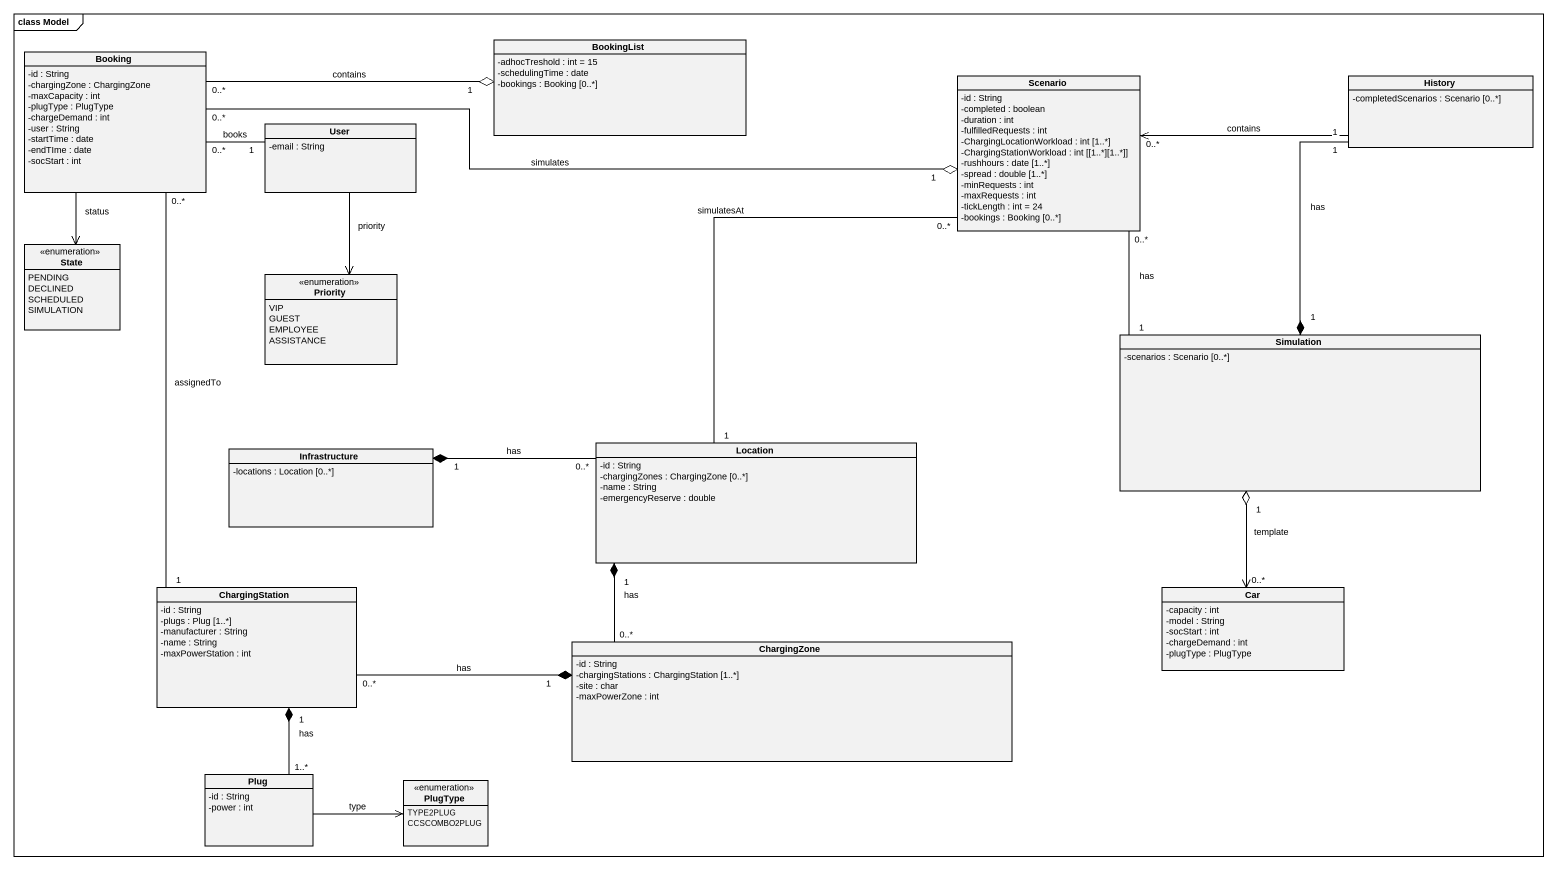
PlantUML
@startuml
mainframe class Model
hide circle
hide empty members
skinparam classAttributeIconSize 0
class BookingList {
  -adhocTreshold : int = 15
  -schedulingTime : date
  -bookings : Booking [0..*]
}
class Booking {
  -id : String
  -chargingZone : ChargingZone
  -maxCapacity : int
  -plugType : PlugType
  -chargeDemand : int
  -user : String
  -startTime : date
  -endTIme : date
  -socStart : int
}
class Scenario {
  -id : String
  -completed : boolean
  -duration : int
  -fulfilledRequests : int
  -ChargingLocationWorkload : int [1..*]
  -ChargingStationWorkload : int ~[~[1..*][1..*]]
  -rushhours : date [1..*]
  -spread : double [1..*]
  -minRequests : int
  -maxRequests : int
  -tickLength : int = 24
  -bookings : Booking [0..*]
}
class History {
  -completedScenarios : Scenario [0..*]
}
class User {
  -email : String
}
enum "State" as State_ {
  PENDING
  DECLINED
  SCHEDULED
  SIMULATION
}
enum Priority {
  VIP
  GUEST
  EMPLOYEE
  ASSISTANCE
}
class Simulation {
  -scenarios : Scenario [0..*]
}
class Infrastructure {
  -locations : Location [0..*]
}
class Location {
  -id : String
  -chargingZones : ChargingZone [0..*]
  -name : String
  -emergencyReserve : double
}
class ChargingStation {
  -id : String
  -plugs : Plug [1..*]
  -manufacturer : String
  -name : String
  -maxPowerStation : int
}
class Car {
  -capacity : int
  -model : String
  -socStart : int
  -chargeDemand : int
  -plugType : PlugType
}
class ChargingZone {
  -id : String
  -chargingStations : ChargingStation [1..*]
  -site : char
  -maxPowerZone : int
}
class Plug {
  -id : String
  -power : int
}
enum PlugType {
  TYPE2PLUG
  CCSCOMBO2PLUG
}
BookingList "1" o-left- "0..*" Booking : contains
Booking "0..*" -right- "1" User : books
Booking --> State_ : status
Booking "0..*" -- "1" ChargingStation : assignedTo
Scenario "1" o-left- "0..*" Booking : simulates
Scenario "0..*" -- "1" Location : simulatesAt
History "1" -left-> "0..*" Scenario : contains
User --> Priority : priority
Simulation "1" -up- "0..*" Scenario : has
Simulation "1" *-up- "1" History : has
Simulation "1" o--> "0..*" Car : template
Infrastructure "1" *-right- "0..*" Location : has
Location "1" *-- "0..*" ChargingZone : has
ChargingStation "1" *-- "1..*" Plug : has
ChargingZone "1" *-left- "0..*" ChargingStation : has
Plug -right-> PlugType : type
@enduml
